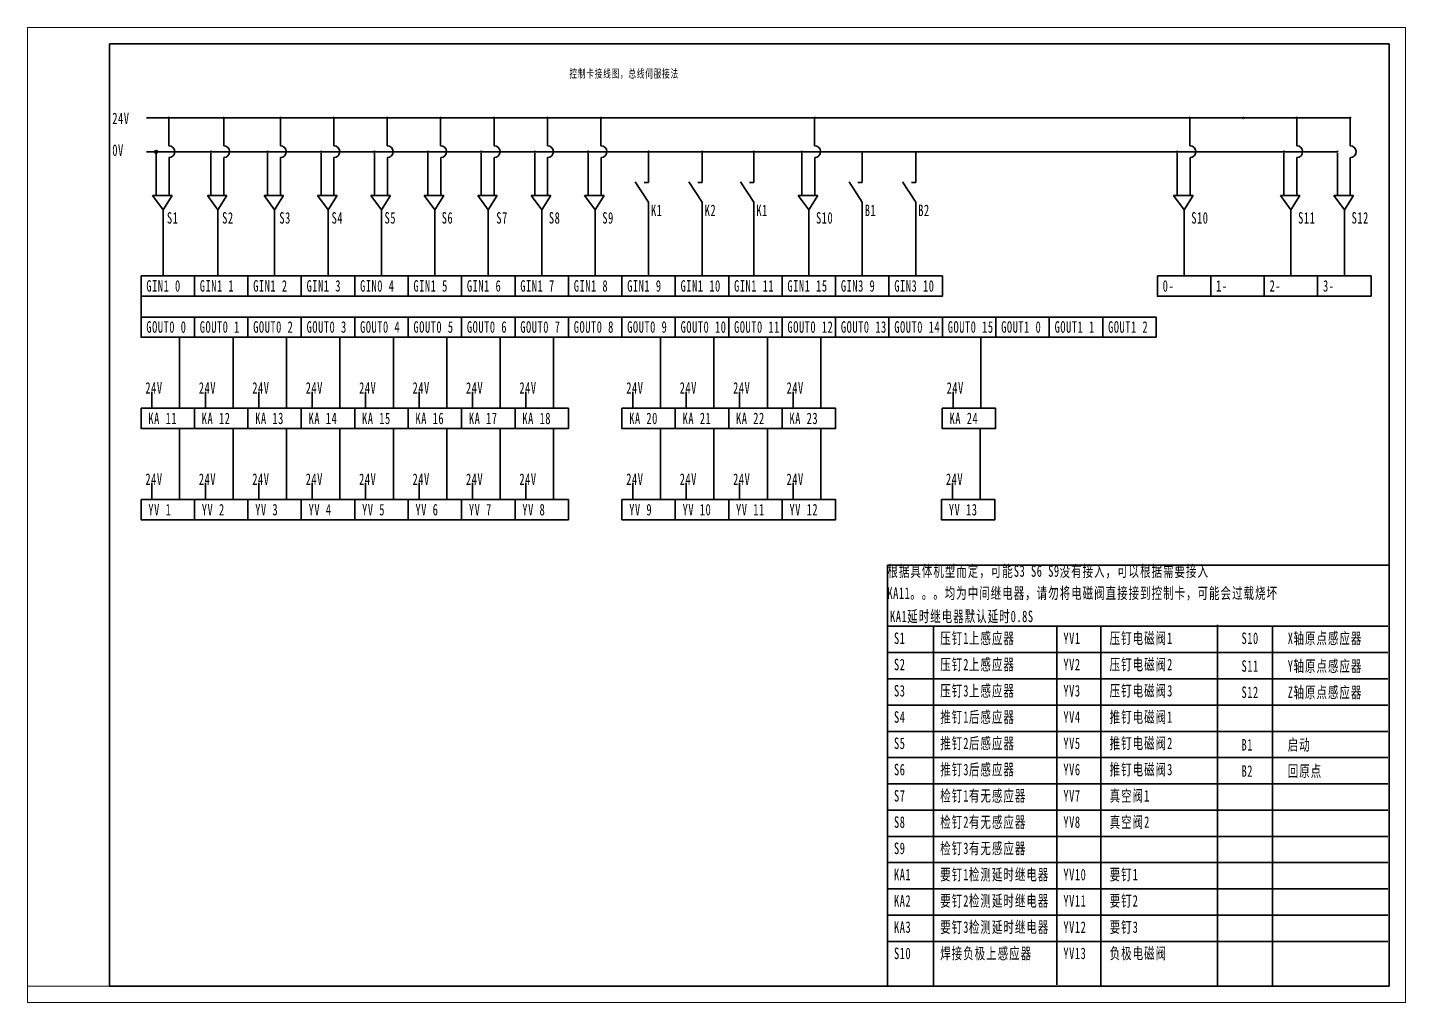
# Model space of a CAD drawing. Header units: millimetres. Extents: x -210 to 663, y -627 to 148.
# Drawn here: x -210 to 210, y -627.1 to -330.1 of the extents above; entities that cross this region are included whole.
import ezdxf

# ---------------------------------------------------------------- set-up
doc = ezdxf.new("R2010")
doc.units = ezdxf.units.MM
for name, color, linetype, lineweight in [('尺寸线层', 3, 'Continuous', 18), ('粗实线层', 7, 'Continuous', 35), ('细实线层', 7, 'Continuous', 18)]:
    doc.layers.add(name, color=color, linetype=linetype, lineweight=lineweight)
doc.styles.add('标准', font='', dxfattribs={"width": 0.667})
doc.styles.get('标准').set_extended_font_data('宋体')

msp = doc.modelspace()

# ---------------------------------------------------------------- hatches: boundary and pattern name
at = {"layer": '粗实线层'}
h = msp.add_hatch(color=256, dxfattribs=at)
edge = h.paths.add_edge_path(flags=0)
edge.add_arc((-166.94, -357.59), 0.408, 153.6413, 180, ccw=False)
edge.add_arc((-166.94, -357.59), 0.408, 0, 153.6413, ccw=False)
edge.add_line((-166.53, -357.59), (-167.34, -357.59))
edge = h.paths.add_edge_path(flags=0)
edge.add_arc((-166.94, -357.59), 0.408, 199.9442, 270, ccw=False)
edge.add_arc((-166.94, -357.59), 0.408, 180, 199.9442, ccw=False)
edge.add_line((-167.34, -357.59), (-166.53, -357.59))
edge.add_arc((-166.94, -357.59), 0.408, -90, 0, ccw=False)
h = msp.add_hatch(color=256, dxfattribs=at)
edge = h.paths.add_edge_path(flags=0)
edge.add_arc((-150.21, -357.59), 0.408, 153.6413, 180, ccw=False)
edge.add_arc((-150.21, -357.59), 0.408, 0, 153.6413, ccw=False)
edge.add_line((-149.8, -357.59), (-150.62, -357.59))
edge = h.paths.add_edge_path(flags=0)
edge.add_arc((-150.21, -357.59), 0.408, 199.9442, 270, ccw=False)
edge.add_arc((-150.21, -357.59), 0.408, 180, 199.9442, ccw=False)
edge.add_line((-150.62, -357.59), (-149.8, -357.59))
edge.add_arc((-150.21, -357.59), 0.408, -90, 0, ccw=False)
h = msp.add_hatch(color=256, dxfattribs=at)
edge = h.paths.add_edge_path(flags=0)
edge.add_arc((-132.95, -357.59), 0.408, 153.6413, 180, ccw=False)
edge.add_arc((-132.95, -357.59), 0.408, 0, 153.6413, ccw=False)
edge.add_line((-132.54, -357.59), (-133.35, -357.59))
edge = h.paths.add_edge_path(flags=0)
edge.add_arc((-132.95, -357.59), 0.408, 199.9442, 270, ccw=False)
edge.add_arc((-132.95, -357.59), 0.408, 180, 199.9442, ccw=False)
edge.add_line((-133.35, -357.59), (-132.54, -357.59))
edge.add_arc((-132.95, -357.59), 0.408, -90, 0, ccw=False)
h = msp.add_hatch(color=256, dxfattribs=at)
edge = h.paths.add_edge_path(flags=0)
edge.add_arc((-116.66, -357.59), 0.408, 153.6413, 180, ccw=False)
edge.add_arc((-116.66, -357.59), 0.408, 0, 153.6413, ccw=False)
edge.add_line((-116.25, -357.59), (-117.07, -357.59))
edge = h.paths.add_edge_path(flags=0)
edge.add_arc((-116.66, -357.59), 0.408, 199.9442, 270, ccw=False)
edge.add_arc((-116.66, -357.59), 0.408, 180, 199.9442, ccw=False)
edge.add_line((-117.07, -357.59), (-116.25, -357.59))
edge.add_arc((-116.66, -357.59), 0.408, -90, 0, ccw=False)
h = msp.add_hatch(color=256, dxfattribs=at)
edge = h.paths.add_edge_path(flags=0)
edge.add_arc((-100.38, -357.59), 0.408, 153.6413, 180, ccw=False)
edge.add_arc((-100.38, -357.59), 0.408, 0, 153.6413, ccw=False)
edge.add_line((-99.97, -357.59), (-100.78, -357.59))
edge = h.paths.add_edge_path(flags=0)
edge.add_arc((-100.38, -357.59), 0.408, 199.9442, 270, ccw=False)
edge.add_arc((-100.38, -357.59), 0.408, 180, 199.9442, ccw=False)
edge.add_line((-100.78, -357.59), (-99.97, -357.59))
edge.add_arc((-100.38, -357.59), 0.408, -90, 0, ccw=False)
h = msp.add_hatch(color=256, dxfattribs=at)
edge = h.paths.add_edge_path(flags=0)
edge.add_arc((-84.09, -357.59), 0.408, 153.6413, 180, ccw=False)
edge.add_arc((-84.09, -357.59), 0.408, 0, 153.6413, ccw=False)
edge.add_line((-83.68, -357.59), (-84.5, -357.59))
edge = h.paths.add_edge_path(flags=0)
edge.add_arc((-84.09, -357.59), 0.408, 199.9442, 270, ccw=False)
edge.add_arc((-84.09, -357.59), 0.408, 180, 199.9442, ccw=False)
edge.add_line((-84.5, -357.59), (-83.68, -357.59))
edge.add_arc((-84.09, -357.59), 0.408, -90, 0, ccw=False)
h = msp.add_hatch(color=256, dxfattribs=at)
edge = h.paths.add_edge_path(flags=0)
edge.add_arc((-67.8, -357.59), 0.408, 153.6413, 180, ccw=False)
edge.add_arc((-67.8, -357.59), 0.408, 0, 153.6413, ccw=False)
edge.add_line((-67.4, -357.59), (-68.21, -357.59))
edge = h.paths.add_edge_path(flags=0)
edge.add_arc((-67.8, -357.59), 0.408, 199.9442, 270, ccw=False)
edge.add_arc((-67.8, -357.59), 0.408, 180, 199.9442, ccw=False)
edge.add_line((-68.21, -357.59), (-67.4, -357.59))
edge.add_arc((-67.8, -357.59), 0.408, -90, 0, ccw=False)
h = msp.add_hatch(color=256, dxfattribs=at)
edge = h.paths.add_edge_path(flags=0)
edge.add_arc((-51.52, -357.59), 0.408, 153.6413, 180, ccw=False)
edge.add_arc((-51.52, -357.59), 0.408, 0, 153.6413, ccw=False)
edge.add_line((-51.11, -357.59), (-51.93, -357.59))
edge = h.paths.add_edge_path(flags=0)
edge.add_arc((-51.52, -357.59), 0.408, 199.9442, 270, ccw=False)
edge.add_arc((-51.52, -357.59), 0.408, 180, 199.9442, ccw=False)
edge.add_line((-51.93, -357.59), (-51.11, -357.59))
edge.add_arc((-51.52, -357.59), 0.408, -90, 0, ccw=False)
h = msp.add_hatch(color=256, dxfattribs=at)
edge = h.paths.add_edge_path(flags=0)
edge.add_arc((-35.23, -357.59), 0.408, 153.6413, 180, ccw=False)
edge.add_arc((-35.23, -357.59), 0.408, 0, 153.6413, ccw=False)
edge.add_line((-34.82, -357.59), (-35.64, -357.59))
edge = h.paths.add_edge_path(flags=0)
edge.add_arc((-35.23, -357.59), 0.408, 199.9442, 270, ccw=False)
edge.add_arc((-35.23, -357.59), 0.408, 180, 199.9442, ccw=False)
edge.add_line((-35.64, -357.59), (-34.82, -357.59))
edge.add_arc((-35.23, -357.59), 0.408, -90, 0, ccw=False)
h = msp.add_hatch(color=256, dxfattribs=at)
edge = h.paths.add_edge_path(flags=0)
edge.add_arc((29.91, -357.59), 0.408, 153.6413, 180, ccw=False)
edge.add_arc((29.91, -357.59), 0.408, 0, 153.6413, ccw=False)
edge.add_line((30.32, -357.59), (29.5, -357.59))
edge = h.paths.add_edge_path(flags=0)
edge.add_arc((29.91, -357.59), 0.408, 199.9442, 270, ccw=False)
edge.add_arc((29.91, -357.59), 0.408, 180, 199.9442, ccw=False)
edge.add_line((29.5, -357.59), (30.32, -357.59))
edge.add_arc((29.91, -357.59), 0.408, -90, 0, ccw=False)
h = msp.add_hatch(color=256, dxfattribs=at)
edge = h.paths.add_edge_path(flags=0)
edge.add_arc((144.28, -357.59), 0.408, 153.6413, 180, ccw=False)
edge.add_arc((144.28, -357.59), 0.408, 0, 153.6413, ccw=False)
edge.add_line((144.69, -357.59), (143.87, -357.59))
edge = h.paths.add_edge_path(flags=0)
edge.add_arc((144.28, -357.59), 0.408, 199.9442, 270, ccw=False)
edge.add_arc((144.28, -357.59), 0.408, 180, 199.9442, ccw=False)
edge.add_line((143.87, -357.59), (144.69, -357.59))
edge.add_arc((144.28, -357.59), 0.408, -90, 0, ccw=False)
h = msp.add_hatch(color=256, dxfattribs=at)
edge = h.paths.add_edge_path(flags=0)
edge.add_arc((160.58, -357.59), 0.408, 153.6413, 180, ccw=False)
edge.add_arc((160.58, -357.59), 0.408, 0, 153.6413, ccw=False)
edge.add_line((160.98, -357.59), (160.17, -357.59))
edge = h.paths.add_edge_path(flags=0)
edge.add_arc((160.58, -357.59), 0.408, 199.9442, 270, ccw=False)
edge.add_arc((160.58, -357.59), 0.408, 180, 199.9442, ccw=False)
edge.add_line((160.17, -357.59), (160.98, -357.59))
edge.add_arc((160.58, -357.59), 0.408, -90, 0, ccw=False)
h = msp.add_hatch(color=256, dxfattribs=at)
edge = h.paths.add_edge_path(flags=0)
edge.add_arc((176.86, -357.59), 0.408, 153.6413, 180, ccw=False)
edge.add_arc((176.86, -357.59), 0.408, 0, 153.6413, ccw=False)
edge.add_line((177.27, -357.59), (176.45, -357.59))
edge = h.paths.add_edge_path(flags=0)
edge.add_arc((176.86, -357.59), 0.408, 199.9442, 270, ccw=False)
edge.add_arc((176.86, -357.59), 0.408, 180, 199.9442, ccw=False)
edge.add_line((176.45, -357.59), (177.27, -357.59))
edge.add_arc((176.86, -357.59), 0.408, -90, 0, ccw=False)
h = msp.add_hatch(color=256, dxfattribs=at)
edge = h.paths.add_edge_path(flags=0)
edge.add_arc((193.15, -357.59), 0.408, 153.6413, 180, ccw=False)
edge.add_arc((193.15, -357.59), 0.408, 0, 153.6413, ccw=False)
edge.add_line((193.56, -357.59), (192.74, -357.59))
edge = h.paths.add_edge_path(flags=0)
edge.add_arc((193.15, -357.59), 0.408, 199.9442, 270, ccw=False)
edge.add_arc((193.15, -357.59), 0.408, 180, 199.9442, ccw=False)
edge.add_line((192.74, -357.59), (193.56, -357.59))
edge.add_arc((193.15, -357.59), 0.408, -90, 0, ccw=False)
h = msp.add_hatch(color=256, dxfattribs=at)
edge = h.paths.add_edge_path(flags=0)
edge.add_arc((-170.82, -367.9), 0.408, 153.6413, 180, ccw=False)
edge.add_arc((-170.82, -367.9), 0.408, 0, 153.6413, ccw=False)
edge.add_line((-170.41, -367.9), (-171.23, -367.9))
edge = h.paths.add_edge_path(flags=0)
edge.add_arc((-170.82, -367.9), 0.408, 199.9442, 270, ccw=False)
edge.add_arc((-170.82, -367.9), 0.408, 180, 199.9442, ccw=False)
edge.add_line((-171.23, -367.9), (-170.41, -367.9))
edge.add_arc((-170.82, -367.9), 0.408, -90, 0, ccw=False)
h = msp.add_hatch(color=256, dxfattribs=at)
edge = h.paths.add_edge_path(flags=0)
edge.add_arc((-154.09, -367.9), 0.408, 153.6413, 180, ccw=False)
edge.add_arc((-154.09, -367.9), 0.408, 0, 153.6413, ccw=False)
edge.add_line((-153.68, -367.9), (-154.5, -367.9))
edge = h.paths.add_edge_path(flags=0)
edge.add_arc((-154.09, -367.9), 0.408, 199.9442, 270, ccw=False)
edge.add_arc((-154.09, -367.9), 0.408, 180, 199.9442, ccw=False)
edge.add_line((-154.5, -367.9), (-153.68, -367.9))
edge.add_arc((-154.09, -367.9), 0.408, -90, 0, ccw=False)
h = msp.add_hatch(color=256, dxfattribs=at)
edge = h.paths.add_edge_path(flags=0)
edge.add_arc((-136.83, -367.9), 0.408, 153.6413, 180, ccw=False)
edge.add_arc((-136.83, -367.9), 0.408, 0, 153.6413, ccw=False)
edge.add_line((-136.42, -367.9), (-137.24, -367.9))
edge = h.paths.add_edge_path(flags=0)
edge.add_arc((-136.83, -367.9), 0.408, 199.9442, 270, ccw=False)
edge.add_arc((-136.83, -367.9), 0.408, 180, 199.9442, ccw=False)
edge.add_line((-137.24, -367.9), (-136.42, -367.9))
edge.add_arc((-136.83, -367.9), 0.408, -90, 0, ccw=False)
h = msp.add_hatch(color=256, dxfattribs=at)
edge = h.paths.add_edge_path(flags=0)
edge.add_arc((-120.54, -367.9), 0.408, 153.6413, 180, ccw=False)
edge.add_arc((-120.54, -367.9), 0.408, 0, 153.6413, ccw=False)
edge.add_line((-120.14, -367.9), (-120.95, -367.9))
edge = h.paths.add_edge_path(flags=0)
edge.add_arc((-120.54, -367.9), 0.408, 199.9442, 270, ccw=False)
edge.add_arc((-120.54, -367.9), 0.408, 180, 199.9442, ccw=False)
edge.add_line((-120.95, -367.9), (-120.14, -367.9))
edge.add_arc((-120.54, -367.9), 0.408, -90, 0, ccw=False)
h = msp.add_hatch(color=256, dxfattribs=at)
edge = h.paths.add_edge_path(flags=0)
edge.add_arc((-104.26, -367.9), 0.408, 153.6413, 180, ccw=False)
edge.add_arc((-104.26, -367.9), 0.408, 0, 153.6413, ccw=False)
edge.add_line((-103.85, -367.9), (-104.67, -367.9))
edge = h.paths.add_edge_path(flags=0)
edge.add_arc((-104.26, -367.9), 0.408, 199.9442, 270, ccw=False)
edge.add_arc((-104.26, -367.9), 0.408, 180, 199.9442, ccw=False)
edge.add_line((-104.67, -367.9), (-103.85, -367.9))
edge.add_arc((-104.26, -367.9), 0.408, -90, 0, ccw=False)
h = msp.add_hatch(color=256, dxfattribs=at)
edge = h.paths.add_edge_path(flags=0)
edge.add_arc((-87.97, -367.9), 0.408, 153.6413, 180, ccw=False)
edge.add_arc((-87.97, -367.9), 0.408, 0, 153.6413, ccw=False)
edge.add_line((-87.56, -367.9), (-88.38, -367.9))
edge = h.paths.add_edge_path(flags=0)
edge.add_arc((-87.97, -367.9), 0.408, 199.9442, 270, ccw=False)
edge.add_arc((-87.97, -367.9), 0.408, 180, 199.9442, ccw=False)
edge.add_line((-88.38, -367.9), (-87.56, -367.9))
edge.add_arc((-87.97, -367.9), 0.408, -90, 0, ccw=False)
h = msp.add_hatch(color=256, dxfattribs=at)
edge = h.paths.add_edge_path(flags=0)
edge.add_arc((-71.69, -367.9), 0.408, 153.6413, 180, ccw=False)
edge.add_arc((-71.69, -367.9), 0.408, 0, 153.6413, ccw=False)
edge.add_line((-71.28, -367.9), (-72.1, -367.9))
edge = h.paths.add_edge_path(flags=0)
edge.add_arc((-71.69, -367.9), 0.408, 199.9442, 270, ccw=False)
edge.add_arc((-71.69, -367.9), 0.408, 180, 199.9442, ccw=False)
edge.add_line((-72.1, -367.9), (-71.28, -367.9))
edge.add_arc((-71.69, -367.9), 0.408, -90, 0, ccw=False)
h = msp.add_hatch(color=256, dxfattribs=at)
edge = h.paths.add_edge_path(flags=0)
edge.add_arc((-55.4, -367.9), 0.408, 153.6413, 180, ccw=False)
edge.add_arc((-55.4, -367.9), 0.408, 0, 153.6413, ccw=False)
edge.add_line((-54.99, -367.9), (-55.81, -367.9))
edge = h.paths.add_edge_path(flags=0)
edge.add_arc((-55.4, -367.9), 0.408, 199.9442, 270, ccw=False)
edge.add_arc((-55.4, -367.9), 0.408, 180, 199.9442, ccw=False)
edge.add_line((-55.81, -367.9), (-54.99, -367.9))
edge.add_arc((-55.4, -367.9), 0.408, -90, 0, ccw=False)
h = msp.add_hatch(color=256, dxfattribs=at)
edge = h.paths.add_edge_path(flags=0)
edge.add_arc((-39.12, -367.9), 0.408, 153.6413, 180, ccw=False)
edge.add_arc((-39.12, -367.9), 0.408, 0, 153.6413, ccw=False)
edge.add_line((-38.71, -367.9), (-39.52, -367.9))
edge = h.paths.add_edge_path(flags=0)
edge.add_arc((-39.12, -367.9), 0.408, 199.9442, 270, ccw=False)
edge.add_arc((-39.12, -367.9), 0.408, 180, 199.9442, ccw=False)
edge.add_line((-39.52, -367.9), (-38.71, -367.9))
edge.add_arc((-39.12, -367.9), 0.408, -90, 0, ccw=False)
h = msp.add_hatch(color=256, dxfattribs=at)
edge = h.paths.add_edge_path(flags=0)
edge.add_arc((-20.73, -367.9), 0.408, 153.6413, 180, ccw=False)
edge.add_arc((-20.73, -367.9), 0.408, 0, 153.6413, ccw=False)
edge.add_line((-20.32, -367.9), (-21.14, -367.9))
edge = h.paths.add_edge_path(flags=0)
edge.add_arc((-20.73, -367.9), 0.408, 199.9442, 270, ccw=False)
edge.add_arc((-20.73, -367.9), 0.408, 180, 199.9442, ccw=False)
edge.add_line((-21.14, -367.9), (-20.32, -367.9))
edge.add_arc((-20.73, -367.9), 0.408, -90, 0, ccw=False)
h = msp.add_hatch(color=256, dxfattribs=at)
edge = h.paths.add_edge_path(flags=0)
edge.add_arc((-4.38, -367.9), 0.408, 153.6413, 180, ccw=False)
edge.add_arc((-4.38, -367.9), 0.408, 0, 153.6413, ccw=False)
edge.add_line((-3.97, -367.9), (-4.78, -367.9))
edge = h.paths.add_edge_path(flags=0)
edge.add_arc((-4.38, -367.9), 0.408, 199.9442, 270, ccw=False)
edge.add_arc((-4.38, -367.9), 0.408, 180, 199.9442, ccw=False)
edge.add_line((-4.78, -367.9), (-3.97, -367.9))
edge.add_arc((-4.38, -367.9), 0.408, -90, 0, ccw=False)
h = msp.add_hatch(color=256, dxfattribs=at)
edge = h.paths.add_edge_path(flags=0)
edge.add_arc((11.37, -367.9), 0.408, 153.6413, 180, ccw=False)
edge.add_arc((11.37, -367.9), 0.408, 0, 153.6413, ccw=False)
edge.add_line((11.78, -367.9), (10.96, -367.9))
edge = h.paths.add_edge_path(flags=0)
edge.add_arc((11.37, -367.9), 0.408, 199.9442, 270, ccw=False)
edge.add_arc((11.37, -367.9), 0.408, 180, 199.9442, ccw=False)
edge.add_line((10.96, -367.9), (11.78, -367.9))
edge.add_arc((11.37, -367.9), 0.408, -90, 0, ccw=False)
h = msp.add_hatch(color=256, dxfattribs=at)
edge = h.paths.add_edge_path(flags=0)
edge.add_arc((26.03, -367.9), 0.408, 153.6413, 180, ccw=False)
edge.add_arc((26.03, -367.9), 0.408, 0, 153.6413, ccw=False)
edge.add_line((26.43, -367.9), (25.62, -367.9))
edge = h.paths.add_edge_path(flags=0)
edge.add_arc((26.03, -367.9), 0.408, 199.9442, 270, ccw=False)
edge.add_arc((26.03, -367.9), 0.408, 180, 199.9442, ccw=False)
edge.add_line((25.62, -367.9), (26.43, -367.9))
edge.add_arc((26.03, -367.9), 0.408, -90, 0, ccw=False)
h = msp.add_hatch(color=256, dxfattribs=at)
edge = h.paths.add_edge_path(flags=0)
edge.add_arc((140.41, -367.9), 0.408, 153.6413, 180, ccw=False)
edge.add_arc((140.41, -367.9), 0.408, 0, 153.6413, ccw=False)
edge.add_line((140.82, -367.9), (140, -367.9))
edge = h.paths.add_edge_path(flags=0)
edge.add_arc((140.41, -367.9), 0.408, 199.9442, 270, ccw=False)
edge.add_arc((140.41, -367.9), 0.408, 180, 199.9442, ccw=False)
edge.add_line((140, -367.9), (140.82, -367.9))
edge.add_arc((140.41, -367.9), 0.408, -90, 0, ccw=False)
h = msp.add_hatch(color=256, dxfattribs=at)
edge = h.paths.add_edge_path(flags=0)
edge.add_arc((172.98, -367.9), 0.408, 153.6413, 180, ccw=False)
edge.add_arc((172.98, -367.9), 0.408, 0, 153.6413, ccw=False)
edge.add_line((173.39, -367.9), (172.57, -367.9))
edge = h.paths.add_edge_path(flags=0)
edge.add_arc((172.98, -367.9), 0.408, 199.9442, 270, ccw=False)
edge.add_arc((172.98, -367.9), 0.408, 180, 199.9442, ccw=False)
edge.add_line((172.57, -367.9), (173.39, -367.9))
edge.add_arc((172.98, -367.9), 0.408, -90, 0, ccw=False)
h = msp.add_hatch(color=256, dxfattribs=at)
edge = h.paths.add_edge_path(flags=0)
edge.add_arc((189.26, -367.9), 0.408, 153.6413, 180, ccw=False)
edge.add_arc((189.26, -367.9), 0.408, 0, 153.6413, ccw=False)
edge.add_line((189.67, -367.9), (188.86, -367.9))
edge = h.paths.add_edge_path(flags=0)
edge.add_arc((189.26, -367.9), 0.408, 199.9442, 270, ccw=False)
edge.add_arc((189.26, -367.9), 0.408, 180, 199.9442, ccw=False)
edge.add_line((188.86, -367.9), (189.67, -367.9))
edge.add_arc((189.26, -367.9), 0.408, -90, 0, ccw=False)

# ---------------------------------------------------------------- linework, layer by layer
for p, q in [((-185, -335.06), (-185, -622.06)), ((205, -335.06), (-185, -335.06)), ((205, -622.06), (205, -335.06)), ((-173.75, -357.59), (169.08, -357.59)), ((-166.94, -366.05), (-166.94, -357.59)), ((-150.21, -366.05), (-150.21, -357.59)), ((-132.95, -366.05), (-132.95, -357.59)), ((-116.66, -366.05), (-116.66, -357.59)), ((-100.38, -366.05), (-100.38, -357.59)), ((-84.09, -366.05), (-84.09, -357.59)), ((-67.8, -366.05), (-67.8, -357.59)), ((-51.52, -366.05), (-51.52, -357.59)), ((-35.23, -366.05), (-35.23, -357.59)), ((29.91, -366.05), (29.91, -357.59)), ((144.29, -366.05), (144.29, -357.59)), ((169.08, -357.59), (193.15, -357.59)), ((176.86, -366.05), (176.86, -357.59)), ((193.15, -366.05), (193.15, -357.59)), ((-173.75, -367.9), (169.08, -367.9)), ((-170.82, -368.31), (-170.82, -381.26)), ((-154.09, -368.31), (-154.09, -381.26)), ((-136.83, -368.31), (-136.83, -381.26)), ((-120.54, -368.31), (-120.54, -381.26)), ((-104.26, -368.31), (-104.26, -381.26)), ((-87.97, -368.31), (-87.97, -381.26)), ((-71.69, -368.31), (-71.69, -381.26)), ((-55.4, -368.31), (-55.4, -381.26)), ((-39.12, -368.31), (-39.12, -381.26)), ((-20.71, -377.23), (-20.71, -367.9)), ((-4.36, -377.23), (-4.36, -367.9)), ((11.39, -377.23), (11.39, -367.9)), ((26.03, -368.31), (26.03, -381.26)), ((44.43, -377.23), (44.43, -367.9)), ((60.72, -377.23), (60.72, -367.9)), ((140.41, -368.31), (140.41, -381.26)), ((169.08, -367.9), (189.26, -367.9)), ((172.98, -368.31), (172.98, -381.26)), ((189.26, -368.31), (189.26, -381.26)), ((-166.88, -381.23), (-166.88, -369.67)), ((-150.15, -381.23), (-150.15, -369.67)), ((-132.89, -381.23), (-132.89, -369.67)), ((-116.61, -381.23), (-116.61, -369.67)), ((-100.32, -381.23), (-100.32, -369.67)), ((-84.04, -381.23), (-84.04, -369.67)), ((-67.75, -381.23), (-67.75, -369.67)), ((-51.47, -381.23), (-51.47, -369.67)), ((-35.18, -381.23), (-35.18, -369.67)), ((29.96, -381.23), (29.96, -369.67)), ((144.34, -381.23), (144.34, -369.67)), ((176.91, -381.23), (176.91, -369.67)), ((193.2, -381.23), (193.2, -369.67)), ((-20.71, -383.28), (-24.75, -377.02)), ((-22.01, -377.23), (-20.71, -377.23)), ((-4.36, -383.28), (-8.4, -377.02)), ((-5.66, -377.23), (-4.36, -377.23)), ((11.39, -383.28), (7.34, -377.02)), ((10.09, -377.23), (11.39, -377.23)), ((44.43, -383.28), (40.39, -377.02)), ((43.13, -377.23), (44.43, -377.23)), ((60.72, -383.28), (56.67, -377.02)), ((59.42, -377.23), (60.72, -377.23)), ((-171.9, -381.26), (-165.95, -381.26)), ((-168.7, -385.54), (-171.9, -381.26)), ((-165.95, -381.26), (-168.7, -385.54)), ((-155.18, -381.26), (-149.22, -381.26)), ((-151.97, -385.54), (-155.18, -381.26)), ((-149.22, -381.26), (-151.97, -385.54)), ((-137.91, -381.26), (-131.96, -381.26)), ((-134.71, -385.54), (-137.91, -381.26)), ((-131.96, -381.26), (-134.71, -385.54)), ((-121.63, -381.26), (-115.67, -381.26)), ((-118.42, -385.54), (-121.63, -381.26)), ((-115.67, -381.26), (-118.42, -385.54)), ((-105.34, -381.26), (-99.39, -381.26)), ((-102.14, -385.54), (-105.34, -381.26)), ((-99.39, -381.26), (-102.14, -385.54)), ((-89.06, -381.26), (-83.1, -381.26)), ((-85.85, -385.54), (-89.06, -381.26)), ((-83.1, -381.26), (-85.85, -385.54)), ((-72.77, -381.26), (-66.82, -381.26)), ((-69.57, -385.54), (-72.77, -381.26)), ((-66.82, -381.26), (-69.57, -385.54)), ((-56.49, -381.26), (-50.53, -381.26)), ((-53.28, -385.54), (-56.49, -381.26)), ((-50.53, -381.26), (-53.28, -385.54)), ((-40.2, -381.26), (-34.25, -381.26)), ((-37, -385.54), (-40.2, -381.26)), ((-34.25, -381.26), (-37, -385.54)), ((24.94, -381.26), (30.89, -381.26)), ((28.15, -385.54), (24.94, -381.26)), ((30.89, -381.26), (28.15, -385.54)), ((139.32, -381.26), (145.28, -381.26)), ((142.53, -385.54), (139.32, -381.26)), ((145.28, -381.26), (142.53, -385.54)), ((171.89, -381.26), (177.85, -381.26)), ((175.1, -385.54), (171.89, -381.26)), ((177.85, -381.26), (175.1, -385.54)), ((188.18, -381.26), (194.13, -381.26)), ((191.38, -385.54), (188.18, -381.26)), ((194.13, -381.26), (191.38, -385.54)), ((-168.7, -385.54), (-168.7, -405.72)), ((-151.97, -385.54), (-151.97, -405.72)), ((-134.71, -385.54), (-134.71, -405.72)), ((-118.42, -385.54), (-118.42, -405.72)), ((-102.14, -385.54), (-102.14, -405.72)), ((-85.85, -385.54), (-85.85, -405.72)), ((-69.57, -385.54), (-69.57, -405.72)), ((-53.28, -385.54), (-53.28, -405.72)), ((-37, -385.54), (-37, -405.72)), ((-20.71, -405.72), (-20.71, -383.28)), ((-4.36, -405.72), (-4.36, -383.28)), ((11.39, -405.72), (11.39, -383.28)), ((28.15, -385.54), (28.15, -405.72)), ((44.43, -405.72), (44.43, -383.28)), ((60.72, -405.72), (60.72, -383.28)), ((142.53, -385.54), (142.53, -405.72)), ((175.1, -385.54), (175.1, -405.72)), ((191.38, -385.54), (191.38, -405.72)), ((-175.42, -411.9), (-175.42, -418.24)), ((-163.64, -446), (-163.64, -424.41)), ((-147.36, -446), (-147.36, -424.41)), ((-131.07, -446), (-131.07, -424.41)), ((-114.78, -446), (-114.78, -424.41)), ((-98.5, -446), (-98.5, -424.41)), ((-82.21, -446), (-82.21, -424.41)), ((-65.93, -446), (-65.93, -424.41)), ((-49.64, -446), (-49.64, -424.41)), ((-17.07, -446), (-17.07, -424.41)), ((-0.79, -446), (-0.79, -424.41)), ((15.5, -446), (15.5, -424.41)), ((31.79, -446), (31.79, -424.41)), ((80.58, -446), (80.58, -424.41)), ((-172.09, -446.01), (-172.09, -440.99)), ((-155.8, -446.01), (-155.8, -440.99)), ((-139.52, -446.01), (-139.52, -440.99)), ((-123.23, -446.01), (-123.23, -440.99)), ((-106.95, -446.01), (-106.95, -440.99)), ((-90.66, -446.01), (-90.66, -440.99)), ((-74.38, -446.01), (-74.38, -440.99)), ((-58.09, -446.01), (-58.09, -440.99)), ((-25.52, -446.01), (-25.52, -440.99)), ((-9.23, -446.01), (-9.23, -440.99)), ((7.05, -446.01), (7.05, -440.99)), ((23.34, -446.01), (23.34, -440.99)), ((72.13, -446.01), (72.13, -440.99)), ((-163.64, -473.8), (-163.64, -452.22)), ((-147.36, -473.8), (-147.36, -452.22)), ((-131.07, -473.8), (-131.07, -452.22)), ((-114.78, -473.8), (-114.78, -452.22)), ((-98.5, -473.8), (-98.5, -452.22)), ((-82.21, -473.8), (-82.21, -452.22)), ((-65.93, -473.8), (-65.93, -452.22)), ((-49.64, -473.8), (-49.64, -452.22)), ((-17.07, -473.8), (-17.07, -452.22)), ((-0.79, -473.8), (-0.79, -452.22)), ((15.5, -473.8), (15.5, -452.22)), ((31.79, -473.8), (31.79, -452.22)), ((80.37, -473.8), (80.37, -452.22)), ((-172.09, -473.82), (-172.09, -468.79)), ((-155.8, -473.82), (-155.8, -468.79)), ((-139.52, -473.82), (-139.52, -468.79)), ((-123.23, -473.82), (-123.23, -468.79)), ((-106.95, -473.82), (-106.95, -468.79)), ((-90.66, -473.82), (-90.66, -468.79)), ((-74.38, -473.82), (-74.38, -468.79)), ((-58.09, -473.82), (-58.09, -468.79)), ((-25.52, -473.82), (-25.52, -468.79)), ((-9.23, -473.82), (-9.23, -468.79)), ((7.05, -473.82), (7.05, -468.79)), ((23.34, -473.82), (23.34, -468.79)), ((71.92, -473.82), (71.92, -468.79)), ((52.09, -512.47), (52.09, -493.89)), ((52.09, -493.89), (205, -493.89)), ((66.19, -512.32), (66.19, -622.06)), ((117.1, -512.28), (117.1, -622.06)), ((152.75, -512.02), (152.75, -622.06)), ((204.61, -512.47), (52.09, -512.47)), ((52.09, -512.47), (52.09, -622.06)), ((103.72, -621.67), (103.72, -512.47)), ((169.46, -512.47), (169.46, -622.06)), ((204.61, -520.47), (52.09, -520.47)), ((204.61, -528.47), (52.09, -528.47)), ((204.61, -536.47), (52.09, -536.47)), ((204.61, -544.47), (52.09, -544.47)), ((204.61, -552.47), (52.09, -552.47)), ((204.61, -560.47), (52.09, -560.47)), ((204.61, -568.47), (52.09, -568.47)), ((204.61, -576.47), (52.09, -576.47)), ((204.61, -584.47), (52.09, -584.47)), ((204.61, -592.47), (52.09, -592.47)), ((204.61, -600.47), (52.09, -600.47)), ((204.61, -608.47), (52.09, -608.47)), ((-185, -622.06), (205, -622.06))]:
    msp.add_line(p, q, dxfattribs=at)
for points in [[(-175.42, -405.72), (-175.42, -411.9), (-159.14, -411.9), (-159.14, -405.72)], [(-159.14, -405.72), (-159.14, -411.9), (-142.85, -411.9), (-142.85, -405.72)], [(-142.85, -405.72), (-142.85, -411.9), (-126.57, -411.9), (-126.57, -405.72)], [(-126.57, -405.72), (-126.57, -411.9), (-110.28, -411.9), (-110.28, -405.72)], [(-110.28, -405.72), (-110.28, -411.9), (-93.99, -411.9), (-93.99, -405.72)], [(-93.99, -405.72), (-93.99, -411.9), (-77.71, -411.9), (-77.71, -405.72)], [(-77.71, -405.72), (-77.71, -411.9), (-61.42, -411.9), (-61.42, -405.72)], [(-61.42, -405.72), (-61.42, -411.9), (-45.14, -411.9), (-45.14, -405.72)], [(-45.14, -405.72), (-45.14, -411.9), (-28.85, -411.9), (-28.85, -405.72)], [(-28.85, -405.72), (-28.85, -411.9), (-12.57, -411.9), (-12.57, -405.72)], [(-12.57, -405.72), (-12.57, -411.9), (3.72, -411.9), (3.72, -405.72)], [(3.72, -405.72), (3.72, -411.9), (20, -411.9), (20, -405.72)], [(20, -405.72), (20, -411.9), (36.29, -411.9), (36.29, -405.72)], [(36.29, -405.72), (36.29, -411.9), (52.58, -411.9), (52.58, -405.72)], [(52.58, -405.72), (52.58, -411.9), (68.86, -411.9), (68.86, -405.72)], [(134.39, -405.72), (134.39, -411.9), (150.67, -411.9), (150.67, -405.72)], [(150.67, -405.72), (150.67, -411.9), (166.96, -411.9), (166.96, -405.72)], [(166.96, -405.72), (166.96, -411.9), (183.24, -411.9), (183.24, -405.72)], [(183.24, -405.72), (183.24, -411.9), (199.53, -411.9), (199.53, -405.72)], [(-175.42, -418.24), (-175.42, -424.41), (-159.14, -424.41), (-159.14, -418.24)], [(-159.14, -418.24), (-159.14, -424.41), (-142.85, -424.41), (-142.85, -418.24)], [(-142.85, -418.24), (-142.85, -424.41), (-126.57, -424.41), (-126.57, -418.24)], [(-126.57, -418.24), (-126.57, -424.41), (-110.28, -424.41), (-110.28, -418.24)], [(-110.28, -418.24), (-110.28, -424.41), (-93.99, -424.41), (-93.99, -418.24)], [(-93.99, -418.24), (-93.99, -424.41), (-77.71, -424.41), (-77.71, -418.24)], [(-77.71, -418.24), (-77.71, -424.41), (-61.42, -424.41), (-61.42, -418.24)], [(-61.42, -418.24), (-61.42, -424.41), (-45.14, -424.41), (-45.14, -418.24)], [(-45.14, -418.24), (-45.14, -424.41), (-28.85, -424.41), (-28.85, -418.24)], [(-28.85, -418.24), (-28.85, -424.41), (-12.57, -424.41), (-12.57, -418.24)], [(-12.57, -418.24), (-12.57, -424.41), (3.72, -424.41), (3.72, -418.24)], [(3.72, -418.24), (3.72, -424.41), (20, -424.41), (20, -418.24)], [(20, -418.24), (20, -424.41), (36.29, -424.41), (36.29, -418.24)], [(36.29, -418.24), (36.29, -424.41), (52.58, -424.41), (52.58, -418.24)], [(52.58, -418.24), (52.58, -424.41), (68.86, -424.41), (68.86, -418.24)], [(68.86, -418.24), (68.86, -424.41), (85.15, -424.41), (85.15, -418.24)], [(85.15, -418.24), (85.15, -424.41), (101.43, -424.41), (101.43, -418.24)], [(101.43, -418.24), (101.43, -424.41), (117.72, -424.41), (117.72, -418.24)], [(117.72, -418.24), (117.72, -424.41), (134, -424.41), (134, -418.24)], [(-175.42, -446.04), (-175.42, -452.22), (-159.14, -452.22), (-159.14, -446.04)], [(-159.14, -446.04), (-159.14, -452.22), (-142.85, -452.22), (-142.85, -446.04)], [(-142.85, -446.04), (-142.85, -452.22), (-126.57, -452.22), (-126.57, -446.04)], [(-126.57, -446.04), (-126.57, -452.22), (-110.28, -452.22), (-110.28, -446.04)], [(-110.28, -446.04), (-110.28, -452.22), (-93.99, -452.22), (-93.99, -446.04)], [(-93.99, -446.04), (-93.99, -452.22), (-77.71, -452.22), (-77.71, -446.04)], [(-77.71, -446.04), (-77.71, -452.22), (-61.42, -452.22), (-61.42, -446.04)], [(-61.42, -446.04), (-61.42, -452.22), (-45.14, -452.22), (-45.14, -446.04)], [(-28.85, -446.04), (-28.85, -452.22), (-12.57, -452.22), (-12.57, -446.04)], [(-12.57, -446.04), (-12.57, -452.22), (3.72, -452.22), (3.72, -446.04)], [(3.72, -446.04), (3.72, -452.22), (20, -452.22), (20, -446.04)], [(20, -446.04), (20, -452.22), (36.29, -452.22), (36.29, -446.04)], [(68.8, -446.04), (68.8, -452.22), (85.09, -452.22), (85.09, -446.04)], [(-175.42, -473.85), (-175.42, -480.03), (-159.14, -480.03), (-159.14, -473.85)], [(-159.14, -473.85), (-159.14, -480.03), (-142.85, -480.03), (-142.85, -473.85)], [(-142.85, -473.85), (-142.85, -480.03), (-126.57, -480.03), (-126.57, -473.85)], [(-126.57, -473.85), (-126.57, -480.03), (-110.28, -480.03), (-110.28, -473.85)], [(-110.28, -473.85), (-110.28, -480.03), (-93.99, -480.03), (-93.99, -473.85)], [(-93.99, -473.85), (-93.99, -480.03), (-77.71, -480.03), (-77.71, -473.85)], [(-77.71, -473.85), (-77.71, -480.03), (-61.42, -480.03), (-61.42, -473.85)], [(-61.42, -473.85), (-61.42, -480.03), (-45.14, -480.03), (-45.14, -473.85)], [(-28.85, -473.85), (-28.85, -480.03), (-12.57, -480.03), (-12.57, -473.85)], [(-12.57, -473.85), (-12.57, -480.03), (3.72, -480.03), (3.72, -473.85)], [(3.72, -473.85), (3.72, -480.03), (20, -480.03), (20, -473.85)], [(20, -473.85), (20, -480.03), (36.29, -480.03), (36.29, -473.85)], [(68.58, -473.85), (68.58, -480.03), (84.87, -480.03), (84.87, -473.85)]]:
    msp.add_lwpolyline(points, close=True, dxfattribs=at)
msp.add_circle((-170.82, -367.9), 0.408, dxfattribs=at)
for centre in [(-166.94, -367.86), (-150.21, -367.86), (-132.95, -367.86), (-116.66, -367.86), (-100.38, -367.86), (-84.09, -367.86), (-67.8, -367.86), (-51.52, -367.86), (-35.23, -367.86), (29.91, -367.86), (144.29, -367.86), (176.86, -367.86), (193.15, -367.86)]:
    msp.add_arc(centre, 1.81, 271.6707, 90, dxfattribs=at)
at = {"layer": '细实线层'}
for p, q in [((-210, -330.06), (-210, -627.06)), ((210, -330.06), (-210, -330.06)), ((210, -627.06), (210, -330.06)), ((-210, -622.06), (-185, -622.06)), ((-210, -627.06), (210, -627.06))]:
    msp.add_line(p, q, dxfattribs=at)

# ---------------------------------------------------------------- texts
at = {"layer": '尺寸线层', "attachment_point": 1, "line_spacing_factor": 1.15057, "style": '标准'}
for s, insert, char_height, width in [('\\T1.1;控制卡接线图，总线伺服接法', (-44.83, -342.84), 2.5, 118.974), ('\\T1.1;24V', (-184.17, -355.98), 3.5, 13.1302), ('\\T1.1;0V', (-184.17, -365.65), 3.5, 13.1302), ('\\T1.1;S1', (-167.51, -386.29), 3.5, 4.4333), ('\\T1.1;S2', (-150.68, -386.29), 3.5, 4.4333), ('\\T1.1;S3', (-133.26, -386.29), 3.5, 4.4333), ('\\T1.1;S4', (-117.32, -386.29), 3.5, 4.4333), ('\\T1.1;S5', (-101.18, -386.29), 3.5, 4.4333), ('\\T1.1;S6', (-83.76, -386.29), 3.5, 4.4333), ('\\T1.1;S7', (-67.12, -386.29), 3.5, 4.4333), ('\\T1.1;S8', (-51.09, -386.29), 3.5, 4.4333), ('\\T1.1;S9', (-34.8, -386.29), 3.5, 4.4333), ('\\T1.1;K1', (-19.95, -383.99), 3.5, 5.6999), ('\\T1.1;K2', (-3.59, -383.99), 3.5, 5.6999), ('\\T1.1;K1', (12.15, -383.99), 3.5, 5.6999), ('\\T1.1;S10', (30.34, -386.29), 3.5, 4.4333), ('\\T1.1;B1', (45.19, -383.99), 3.5, 5.6999), ('\\T1.1;B2', (61.48, -383.99), 3.5, 5.6999), ('\\T1.1;S10', (144.72, -386.29), 3.5, 4.4333), ('\\T1.1;S11', (177.29, -386.29), 3.5, 4.4333), ('\\T1.1;S12', (193.58, -386.29), 3.5, 4.4333), ('\\T1.1;GIN1 0', (-173.79, -407.01), 3.5, 16.8962), ('\\T1.1;GIN1 1', (-157.51, -407.01), 3.5, 16.8962), ('\\T1.1;GIN1 2', (-141.22, -407.01), 3.5, 16.8962), ('\\T1.1;GIN1 3', (-124.94, -407.01), 3.5, 16.8962), ('\\T1.1;GIN0 4', (-108.65, -407.01), 3.5, 16.8962), ('\\T1.1;GIN1 5', (-92.37, -407.01), 3.5, 16.8962), ('\\T1.1;GIN1 6', (-76.08, -407.01), 3.5, 16.8962), ('\\T1.1;GIN1 7', (-59.8, -407.01), 3.5, 16.8962), ('\\T1.1;GIN1 8', (-43.51, -407.01), 3.5, 16.8962), ('\\T1.1;GIN1 9', (-27.22, -407.01), 3.5, 16.8962), ('\\T1.1;GIN1 10', (-10.94, -407.01), 3.5, 16.8962), ('\\T1.1;GIN1 11', (5.35, -407.01), 3.5, 16.8962), ('\\T1.1;GIN1 15', (21.63, -407.01), 3.5, 16.8962), ('\\T1.1;GIN3 9', (37.92, -407.01), 3.5, 16.8962), ('\\T1.1;GIN3 10', (54.2, -407.01), 3.5, 16.8962), ('\\T1.1;0-', (136.01, -407.01), 3.5, 16.8962), ('\\T1.1;1-', (152.3, -407.01), 3.5, 16.8962), ('\\T1.1;2-', (168.59, -407.01), 3.5, 16.8962), ('\\T1.1;3-', (184.87, -407.01), 3.5, 16.8962), ('\\T1.1;GOUT0 0', (-173.79, -419.53), 3.5, 16.8962), ('\\T1.1;GOUT0 1', (-157.51, -419.53), 3.5, 16.8962), ('\\T1.1;GOUT0 2', (-141.22, -419.53), 3.5, 16.8962), ('\\T1.1;GOUT0 3', (-124.94, -419.53), 3.5, 16.8962), ('\\T1.1;GOUT0 4', (-108.65, -419.53), 3.5, 16.8962), ('\\T1.1;GOUT0 5', (-92.37, -419.53), 3.5, 16.8962), ('\\T1.1;GOUT0 6', (-76.08, -419.53), 3.5, 16.8962), ('\\T1.1;GOUT0 7', (-59.8, -419.53), 3.5, 16.8962), ('\\T1.1;GOUT0 8', (-43.51, -419.53), 3.5, 16.8962), ('\\T1.1;GOUT0 9', (-27.22, -419.53), 3.5, 16.8962), ('\\T1.1;GOUT0 10', (-10.94, -419.53), 3.5, 16.8962), ('\\T1.1;GOUT0 11', (5.35, -419.53), 3.5, 16.8962), ('\\T1.1;GOUT0 12', (21.63, -419.53), 3.5, 16.8962), ('\\T1.1;GOUT0 13', (37.92, -419.53), 3.5, 16.8962), ('\\T1.1;GOUT0 14', (54.2, -419.53), 3.5, 16.8962), ('\\T1.1;GOUT0 15', (70.49, -419.53), 3.5, 16.8962), ('\\T1.1;GOUT1 0', (86.77, -419.53), 3.5, 16.8962), ('\\T1.1;GOUT1 1', (103.06, -419.53), 3.5, 16.8962), ('\\T1.1;GOUT1 2', (119.35, -419.53), 3.5, 16.8962), ('\\T1.1;24V', (-174.08, -438.09), 3.5, 4.1619), ('\\T1.1;24V', (-157.79, -438.09), 3.5, 4.1619), ('\\T1.1;24V', (-141.51, -438.09), 3.5, 4.1619), ('\\T1.1;24V', (-125.22, -438.09), 3.5, 4.1619), ('\\T1.1;24V', (-108.94, -438.09), 3.5, 4.1619), ('\\T1.1;24V', (-92.65, -438.09), 3.5, 4.1619), ('\\T1.1;24V', (-76.37, -438.09), 3.5, 4.1619), ('\\T1.1;24V', (-60.08, -438.09), 3.5, 4.1619), ('\\T1.1;24V', (-27.51, -438.09), 3.5, 4.1619), ('\\T1.1;24V', (-11.22, -438.09), 3.5, 4.1619), ('\\T1.1;24V', (5.06, -438.09), 3.5, 4.1619), ('\\T1.1;24V', (21.35, -438.09), 3.5, 4.1619), ('\\T1.1;24V', (70.14, -438.09), 3.5, 4.1619), ('\\T1.1;KA 11', (-173.18, -447.37), 3.5, 14.4276), ('\\T1.1;KA 12', (-156.9, -447.37), 3.5, 14.4276), ('\\T1.1;KA 13', (-140.61, -447.37), 3.5, 14.4276), ('\\T1.1;KA 14', (-124.33, -447.37), 3.5, 14.4276), ('\\T1.1;KA 15', (-108.04, -447.37), 3.5, 14.4276), ('\\T1.1;KA 16', (-91.76, -447.37), 3.5, 14.4276), ('\\T1.1;KA 17', (-75.47, -447.37), 3.5, 14.4276), ('\\T1.1;KA 18', (-59.18, -447.37), 3.5, 14.4276), ('\\T1.1;KA 20', (-26.61, -447.37), 3.5, 14.4276), ('\\T1.1;KA 21', (-10.33, -447.37), 3.5, 14.4276), ('\\T1.1;KA 22', (5.96, -447.37), 3.5, 14.4276), ('\\T1.1;KA 23', (22.24, -447.37), 3.5, 14.4276), ('\\T1.1;KA 24', (71.04, -447.37), 3.5, 14.4276), ('\\T1.1;24V', (-174.08, -465.9), 3.5, 4.1619), ('\\T1.1;24V', (-157.79, -465.9), 3.5, 4.1619), ('\\T1.1;24V', (-141.51, -465.9), 3.5, 4.1619), ('\\T1.1;24V', (-125.22, -465.9), 3.5, 4.1619), ('\\T1.1;24V', (-108.94, -465.9), 3.5, 4.1619), ('\\T1.1;24V', (-92.65, -465.9), 3.5, 4.1619), ('\\T1.1;24V', (-76.37, -465.9), 3.5, 4.1619), ('\\T1.1;24V', (-60.08, -465.9), 3.5, 4.1619), ('\\T1.1;24V', (-27.51, -465.9), 3.5, 4.1619), ('\\T1.1;24V', (-11.22, -465.9), 3.5, 4.1619), ('\\T1.1;24V', (5.06, -465.9), 3.5, 4.1619), ('\\T1.1;24V', (21.35, -465.9), 3.5, 4.1619), ('\\T1.1;24V', (69.93, -465.9), 3.5, 4.1619), ('\\T1.1;YV 1', (-173.18, -475.18), 3.5, 14.4276), ('\\T1.1;YV 2', (-156.9, -475.18), 3.5, 14.4276), ('\\T1.1;YV 3', (-140.61, -475.18), 3.5, 14.4276), ('\\T1.1;YV 4', (-124.33, -475.18), 3.5, 14.4276), ('\\T1.1;YV 5', (-108.04, -475.18), 3.5, 14.4276), ('\\T1.1;YV 6', (-91.76, -475.18), 3.5, 14.4276), ('\\T1.1;YV 7', (-75.47, -475.18), 3.5, 14.4276), ('\\T1.1;YV 8', (-59.18, -475.18), 3.5, 14.4276), ('\\T1.1;YV 9', (-26.61, -475.18), 3.5, 14.4276), ('\\T1.1;YV 10', (-10.33, -475.18), 3.5, 14.4276), ('\\T1.1;YV 11', (5.96, -475.18), 3.5, 14.4276), ('\\T1.1;YV 12', (22.24, -475.18), 3.5, 14.4276), ('\\T1.1;YV 13', (70.82, -475.18), 3.5, 14.4276), ('\\T1.1;根据具体机型而定，可能S3 S6 S9没有接入，可以根据需要接入\\PKA11。。。均为中间继电器，请勿将电磁阀直接接到控制卡，可能会过载烧坏', (52.09, -493.89), 3.5, 149.8142), ('\\T1.1;KA1延时继电器默认延时0.8S', (52.9, -507.69), 3.5, 47.6352), ('\\T1.1;S1', (54.1, -514.36), 3.5, 14.4276), ('\\T1.1;压钉1上感应器', (68.2, -514.36), 3.5, 28.3349), ('\\T1.1;YV1', (105.74, -514.36), 3.5, 14.4276), ('\\T1.1;压钉电磁阀1', (119.84, -514.36), 3.5, 28.3349), ('\\T1.1;S10', (160.03, -514.36), 3.5, 14.4276), ('\\T1.1;X轴原点感应器', (174.13, -514.36), 3.5, 28.3349), ('\\T1.1;S2', (54.1, -522.36), 3.5, 14.4276), ('\\T1.1;压钉2上感应器', (68.2, -522.36), 3.5, 28.3349), ('\\T1.1;YV2', (105.74, -522.36), 3.5, 14.4276), ('\\T1.1;压钉电磁阀2', (119.84, -522.36), 3.5, 28.3349), ('\\T1.1;S11', (160.03, -522.82), 3.5, 14.4276), ('\\T1.1;Y轴原点感应器', (174.13, -522.82), 3.5, 28.3349), ('\\T1.1;S3', (54.1, -530.36), 3.5, 14.4276), ('\\T1.1;压钉3上感应器', (68.2, -530.36), 3.5, 28.3349), ('\\T1.1;YV3', (105.74, -530.36), 3.5, 14.4276), ('\\T1.1;压钉电磁阀3', (119.84, -530.36), 3.5, 28.3349), ('\\T1.1;S12', (160.03, -530.82), 3.5, 14.4276), ('\\T1.1;Z轴原点感应器', (174.13, -530.82), 3.5, 28.3349), ('\\T1.1;S4', (54.1, -538.36), 3.5, 14.4276), ('\\T1.1;推钉1后感应器', (68.2, -538.36), 3.5, 28.3349), ('\\T1.1;YV4', (105.74, -538.36), 3.5, 14.4276), ('\\T1.1;推钉电磁阀1', (119.84, -538.36), 3.5, 28.3349), ('\\T1.1;推钉2后感应器', (68.2, -546.36), 3.5, 28.3349), ('\\T1.1;推钉电磁阀2', (119.84, -546.36), 3.5, 28.3349), ('\\T1.1;S5', (54.1, -546.36), 3.5, 14.4276), ('\\T1.1;YV5', (105.74, -546.36), 3.5, 14.4276), ('\\T1.1;B1', (160.03, -546.82), 3.5, 14.4276), ('\\T1.1;启动', (174.13, -546.82), 3.5, 28.3349), ('\\T1.1;S6', (54.1, -554.36), 3.5, 14.4276), ('\\T1.1;推钉3后感应器', (68.2, -554.36), 3.5, 28.3349), ('\\T1.1;YV6', (105.74, -554.36), 3.5, 14.4276), ('\\T1.1;推钉电磁阀3', (119.84, -554.36), 3.5, 28.3349), ('\\T1.1;回原点', (174.13, -554.82), 3.5, 28.3349), ('\\T1.1;B2', (160.03, -554.82), 3.5, 14.4276), ('\\T1.1;S7', (54.1, -562.36), 3.5, 14.4276), ('\\T1.1;检钉1有无感应器', (68.2, -562.36), 3.5, 28.3349), ('\\T1.1;YV7', (105.74, -562.36), 3.5, 14.4276), ('\\T1.1;真空阀1', (119.84, -562.36), 3.5, 28.3349), ('\\T1.1;S8', (54.1, -570.36), 3.5, 14.4276), ('\\T1.1;检钉2有无感应器', (68.2, -570.36), 3.5, 28.3349), ('\\T1.1;YV8', (105.74, -570.36), 3.5, 14.4276), ('\\T1.1;真空阀2', (119.84, -570.36), 3.5, 28.3349), ('\\T1.1;S9', (54.1, -578.36), 3.5, 14.4276), ('\\T1.1;检钉3有无感应器', (68.2, -578.36), 3.5, 28.3349), ('\\T1.1;KA1', (54.1, -586.36), 3.5, 14.4276), ('\\T1.1;要钉1检测延时继电器', (68.2, -586.36), 3.5, 35.1902), ('\\T1.1;YV10', (105.74, -586.36), 3.5, 14.4276), ('\\T1.1;要钉1', (119.84, -586.36), 3.5, 28.3349), ('\\T1.1;KA2', (54.1, -594.36), 3.5, 14.4276), ('\\T1.1;要钉2检测延时继电器', (68.2, -594.36), 3.5, 35.1902), ('\\T1.1;YV11', (105.74, -594.36), 3.5, 14.4276), ('\\T1.1;要钉2', (119.84, -594.36), 3.5, 28.3349), ('\\T1.1;KA3', (54.1, -602.36), 3.5, 14.4276), ('\\T1.1;要钉3检测延时继电器', (68.2, -602.36), 3.5, 35.1902), ('\\T1.1;YV12', (105.74, -602.36), 3.5, 14.4276), ('\\T1.1;要钉3', (119.84, -602.36), 3.5, 28.3349), ('\\T1.1;S10', (54.1, -610.36), 3.5, 14.4276), ('\\T1.1;焊接负极上感应器', (68.2, -610.36), 3.5, 28.3349), ('\\T1.1;YV13', (105.74, -610.36), 3.5, 14.4276), ('\\T1.1;负极电磁阀', (119.84, -610.36), 3.5, 28.3349)]:
    msp.add_mtext(s, dxfattribs=dict(at, insert=insert, char_height=char_height, width=width))

doc.saveas('drawing.dxf')
